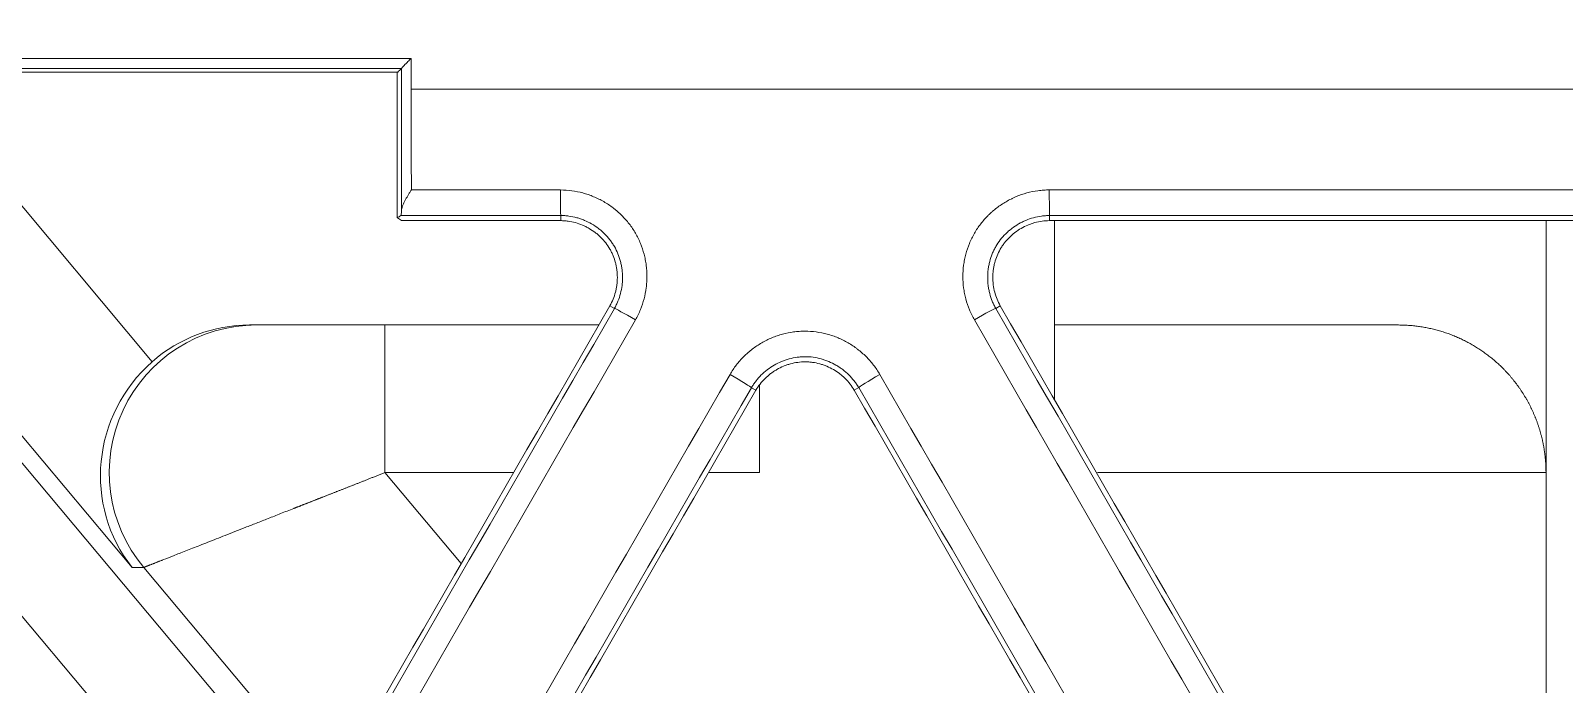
# Model space of a CAD drawing. Header units: inches. Extents: x 405346 to 489838, y -25612 to 14934.
# Drawn here: x 462604.82 to 462634.38, y 4553.33 to 4565.92 of the extents above; entities that cross this region are included whole.
import ezdxf

# ---------------------------------------------------------------- set-up
doc = ezdxf.new("R2010")
doc.units = ezdxf.units.IN
doc.header["$LTSCALE"] = 200
doc.header["$MEASUREMENT"] = 0
doc.layers.add('SS-EQ', color=2, linetype='Continuous', lineweight=20)

# ---------------------------------------------------------------- blocks, each defined once
blk = doc.blocks.new('4way무풍')
at = {"layer": 'SS-EQ'}
for p, q in [((-185.413, 227.653), (-198.874, 243.696)), ((-184.404, 229.399), (-196.401, 243.696)), ((-195.959, 243.696), (-187.956, 234.158)), ((-187.571, 238.122), (-192.249, 243.697)), ((-182.845, 240.893), (-182.845, 243.697)), ((-179.695, 240.839), (-179.695, 240.938)), ((-170.273, 240.938), (-170.273, 240.839)), ((-170.177, 237.39), (-170.177, 240.839)), ((-160.701, 240.839), (-160.701, 235.986)), ((-178.66, 239.147), (-178.747, 239.197)), ((-171.221, 239.197), (-171.307, 239.147)), ((-185.694, 238.829), (-185.556, 238.829)), ((-185.556, 238.829), (-183.083, 238.829)), ((-183.083, 238.829), (-178.96, 238.829)), ((-183.083, 238.829), (-183.083, 235.986)), ((-170.177, 238.829), (-163.545, 238.829)), ((-175.932, 237.572), (-176.018, 237.621)), ((-175.863, 237.664), (-175.863, 235.986)), ((-173.95, 237.622), (-174.036, 237.572)), ((-180.601, 235.986), (-183.083, 235.986)), ((-183.083, 235.986), (-181.613, 234.234)), ((-175.863, 235.986), (-176.848, 235.986)), ((-160.701, 235.986), (-169.35, 235.986)), ((-160.701, 235.986), (-160.701, 229.896)), ((-187.956, 234.158), (-187.734, 234.158)), ((-187.734, 234.158), (-184.134, 229.868))]:
    blk.add_line(p, q, dxfattribs=at)
for centre, major_axis, ratio, start_param, end_param in [((-179.695, 241.412), (0, 0.474), 0.006993, 1.531479, 3.106616), ((-170.273, 241.412), (0, -0.474), 0.006387, 4.672226, 6.248132), ((-178.25, 238.91), (-0.41, 0.237), 0.029822, 4.737834, 6.248263), ((-171.717, 238.91), (-0.41, -0.237), 0.037248, 3.176523, 4.698615), ((-185.556, 235.986), (0, 2.843), 0.999558, 0, 2.26871), ((-185.694, 235.986), (2.844, 0), 0.999558, 1.570796, 2.291492), ((-185.778, 235.986), (1.208, 2.59), 0.970697, 1.145746, 2.69376), ((-176.428, 237.858), (0.41, -0.237), 0.029661, 0.034922, 1.596121), ((-173.539, 237.858), (-0.41, -0.237), 0.036895, 4.699068, 6.248255)]:
    blk.add_ellipse(centre, major_axis=major_axis, ratio=ratio, start_param=start_param, end_param=end_param, dxfattribs=at)
for points, knots in [([(-346.359, 0), (-346.359, 27.812), (-346.359, 55.623), (-346.359, 97.341), (-346.359, 111.247), (-346.359, 139.059), (-346.359, 152.964), (-346.359, 180.776), (-346.359, 194.682), (-346.359, 222.494), (-346.359, 236.4), (-346.358, 257.259), (-346.358, 264.212), (-346.359, 272.903), (-346.359, 274.641), (-346.359, 277.248), (-346.359, 278.117), (-346.358, 279.856), (-346.358, 280.725), (-346.358, 282.028), (-346.358, 282.463), (-346.358, 283.332), (-346.359, 283.767), (-346.359, 284.419), (-346.359, 284.636), (-346.359, 285.07), (-346.358, 285.288), (-346.355, 285.722), (-346.353, 285.939), (-346.345, 286.374), (-346.34, 286.591), (-346.322, 287.243), (-346.305, 287.677), (-346.262, 288.546), (-346.235, 288.98), (-346.174, 289.848), (-346.138, 290.283), (-346.078, 290.934), (-346.057, 291.151), (-346.012, 291.584), (-345.894, 292.666), (-345.748, 293.74), (-345.479, 295.449), (-345.327, 296.299), (-344.817, 298.834), (-344.407, 300.504), (-343.687, 302.982), (-343.172, 304.624), (-342.294, 307.059), (-341.638, 308.662), (-341.119, 309.858), (-340.941, 310.255), (-340.713, 310.75), (-340.668, 310.849), (-340.576, 311.047), (-340.437, 311.342), (-339.919, 312.422), (-339.029, 314.158), (-338.177, 315.659), (-336.854, 317.88), (-335.912, 319.32), (-334.41, 321.417), (-333.378, 322.795), (-331.741, 324.8), (-330.589, 326.095), (-329.702, 327.05), (-329.403, 327.366), (-329.023, 327.757), (-328.947, 327.835), (-328.795, 327.991), (-328.566, 328.224), (-327.719, 329.07), (-326.303, 330.411), (-324.35, 332.11), (-322.332, 333.721), (-320.944, 334.737), (-319.535, 335.723), (-318.819, 336.202), (-317.367, 337.129), (-315.893, 338.027), (-314.376, 338.866), (-313.222, 339.472), (-312.835, 339.671), (-312.249, 339.962), (-312.054, 340.059), (-311.662, 340.249), (-309.896, 341.094), (-308.103, 341.848), (-305.68, 342.749), (-304.055, 343.315), (-302.408, 343.812), (-299.923, 344.505), (-298.245, 344.898), (-295.697, 345.381), (-294.842, 345.525), (-293.766, 345.682), (-293.551, 345.712), (-293.119, 345.77), (-292.903, 345.798), (-292.254, 345.879), (-291.821, 345.928), (-290.523, 346.062), (-289.657, 346.132), (-288.357, 346.21), (-287.924, 346.231), (-287.057, 346.265), (-286.624, 346.277), (-285.974, 346.288), (-285.757, 346.29), (-285.323, 346.293), (-285.107, 346.293), (-284.673, 346.294), (-284.456, 346.293), (-284.023, 346.293), (-283.806, 346.293), (-283.155, 346.292), (-282.722, 346.292), (-281.855, 346.292), (-281.421, 346.292), (-280.12, 346.293), (-279.253, 346.293), (-277.519, 346.294), (-276.652, 346.294), (-274.05, 346.294), (-272.316, 346.294), (-267.113, 346.293), (-263.645, 346.293), (-256.707, 346.293), (-253.239, 346.293), (-242.833, 346.293), (-235.896, 346.294), (-222.022, 346.294), (-215.084, 346.294), (-194.273, 346.294), (-180.398, 346.294), (-152.65, 346.294), (-138.775, 346.294), (-111.027, 346.294), (-97.152, 346.294), (-69.403, 346.294), (-55.529, 346.294), (-34.718, 346.294), (-27.78, 346.294), (-13.906, 346.294), (-6.969, 346.294), (-0.032, 346.294)], [0, 0, 0, 0, 0.125, 0.125, 0.1875, 0.1875, 0.25, 0.25, 0.3125, 0.3125, 0.375, 0.375, 0.40625, 0.40625, 0.414063, 0.414063, 0.417969, 0.417969, 0.421875, 0.421875, 0.423828, 0.423828, 0.425781, 0.425781, 0.426758, 0.426758, 0.427734, 0.427734, 0.428711, 0.428711, 0.429688, 0.429688, 0.431641, 0.431641, 0.433594, 0.433594, 0.435547, 0.435547, 0.436523, 0.436523, 0.4375, 0.441406, 0.441406, 0.445313, 0.445313, 0.453125, 0.453125, 0.457031, 0.460938, 0.464844, 0.464844, 0.466797, 0.466797, 0.467285, 0.467285, 0.467773, 0.46875, 0.472656, 0.476563, 0.476563, 0.484375, 0.484375, 0.488281, 0.492188, 0.496094, 0.496094, 0.498047, 0.498047, 0.498535, 0.498535, 0.499023, 0.5, 0.503906, 0.507813, 0.511719, 0.515625, 0.515625, 0.519531, 0.519531, 0.523438, 0.527344, 0.527344, 0.529297, 0.529297, 0.530273, 0.530273, 0.53125, 0.539063, 0.539063, 0.542969, 0.546875, 0.546875, 0.554688, 0.554688, 0.558594, 0.558594, 0.55957, 0.55957, 0.560547, 0.560547, 0.5625, 0.5625, 0.566406, 0.566406, 0.568359, 0.568359, 0.570313, 0.570313, 0.571289, 0.571289, 0.572266, 0.572266, 0.573242, 0.573242, 0.574219, 0.574219, 0.576172, 0.576172, 0.578125, 0.578125, 0.582031, 0.582031, 0.585938, 0.585938, 0.59375, 0.59375, 0.609375, 0.609375, 0.625, 0.625, 0.65625, 0.65625, 0.6875, 0.6875, 0.75, 0.75, 0.8125, 0.8125, 0.875, 0.875, 0.9375, 0.9375, 0.96875, 0.96875, 1, 1, 1, 1]), ([(-0.032, 345.099), (-6.961, 345.099), (-13.891, 345.099), (-27.749, 345.099), (-34.679, 345.098), (-55.467, 345.098), (-69.326, 345.098), (-97.044, 345.097), (-110.903, 345.097), (-138.621, 345.096), (-152.479, 345.095), (-180.197, 345.093), (-194.056, 345.092), (-214.845, 345.089), (-221.774, 345.088), (-235.633, 345.086), (-242.562, 345.085), (-256.421, 345.082), (-263.351, 345.08), (-272.012, 345.079), (-273.745, 345.079), (-276.343, 345.078), (-277.21, 345.078), (-278.942, 345.077), (-279.808, 345.077), (-281.107, 345.076), (-281.54, 345.076), (-282.407, 345.076), (-282.84, 345.076), (-283.706, 345.075), (-284.139, 345.075), (-284.789, 345.074), (-285.005, 345.073), (-285.438, 345.071), (-285.655, 345.069), (-286.304, 345.059), (-286.737, 345.048), (-287.602, 345.017), (-288.034, 344.996), (-289.33, 344.921), (-290.194, 344.852), (-291.488, 344.721), (-291.92, 344.673), (-292.566, 344.593), (-292.782, 344.565), (-293.212, 344.507), (-294.286, 344.357), (-295.351, 344.179), (-297.891, 343.698), (-299.563, 343.307), (-302.038, 342.614), (-303.678, 342.117), (-305.297, 341.55), (-307.709, 340.648), (-309.296, 339.975), (-311.056, 339.137), (-311.349, 338.996), (-311.641, 338.852), (-311.836, 338.756), (-311.933, 338.707), (-312.418, 338.463), (-312.803, 338.264), (-313.95, 337.656), (-314.704, 337.235), (-316.19, 336.364), (-316.921, 335.913), (-318.363, 334.982), (-319.073, 334.501), (-320.472, 333.511), (-321.848, 332.49), (-323.849, 330.871), (-325.784, 329.163), (-327.03, 327.964), (-327.795, 327.195), (-327.947, 327.04), (-328.25, 326.729), (-328.401, 326.572), (-328.849, 326.101), (-329.144, 325.784), (-330.019, 324.826), (-331.153, 323.527), (-332.763, 321.515), (-333.776, 320.132), (-334.759, 318.728), (-335.235, 318.015), (-336.157, 316.57), (-336.603, 315.837), (-337.465, 314.349), (-338.296, 312.841), (-339.065, 311.29), (-339.481, 310.406), (-339.527, 310.307), (-339.618, 310.11), (-339.754, 309.814), (-340.065, 309.122), (-340.322, 308.526), (-340.821, 307.33), (-341.451, 305.726), (-342.288, 303.29), (-342.776, 301.647), (-343.454, 299.168), (-343.836, 297.496), (-344.302, 294.959), (-344.439, 294.108), (-344.619, 292.825), (-344.701, 292.181), (-344.786, 291.427), (-344.82, 291.103), (-344.842, 290.887), (-344.852, 290.779), (-344.946, 289.806), (-345.01, 288.941), (-345.078, 287.644), (-345.096, 287.211), (-345.116, 286.563), (-345.122, 286.346), (-345.13, 285.914), (-345.133, 285.698), (-345.138, 285.265), (-345.139, 285.049), (-345.14, 284.616), (-345.14, 284.4), (-345.141, 283.751), (-345.141, 283.319), (-345.141, 282.67), (-345.141, 282.453), (-345.141, 282.021), (-345.141, 281.805), (-345.142, 281.156), (-345.142, 280.723), (-345.142, 279.426), (-345.143, 278.561), (-345.144, 276.83), (-345.144, 275.965), (-345.145, 273.37), (-345.145, 271.64), (-345.146, 262.989), (-345.147, 256.068), (-345.152, 235.306), (-345.154, 221.464), (-345.157, 193.781), (-345.158, 179.94), (-345.16, 152.257), (-345.161, 138.415), (-345.162, 110.732), (-345.163, 69.207), (-345.164, 27.683), (-345.164, 0)], [0, 0, 0, 0, 0.03125, 0.03125, 0.0625, 0.0625, 0.125, 0.125, 0.1875, 0.1875, 0.25, 0.25, 0.3125, 0.3125, 0.34375, 0.34375, 0.375, 0.375, 0.40625, 0.40625, 0.414063, 0.414063, 0.417969, 0.417969, 0.421875, 0.421875, 0.423828, 0.423828, 0.425781, 0.425781, 0.427734, 0.427734, 0.428711, 0.428711, 0.429688, 0.429688, 0.431641, 0.431641, 0.433594, 0.433594, 0.4375, 0.4375, 0.439453, 0.439453, 0.44043, 0.44043, 0.441406, 0.445313, 0.445313, 0.453125, 0.453125, 0.457031, 0.460938, 0.460938, 0.46875, 0.46875, 0.469727, 0.470215, 0.470215, 0.470703, 0.470703, 0.472656, 0.472656, 0.476563, 0.476563, 0.480469, 0.480469, 0.484375, 0.484375, 0.488281, 0.492188, 0.496094, 0.5, 0.5, 0.500977, 0.500977, 0.501953, 0.501953, 0.503906, 0.503906, 0.507813, 0.511719, 0.515625, 0.515625, 0.519531, 0.519531, 0.523438, 0.523438, 0.527344, 0.53125, 0.53125, 0.531738, 0.531738, 0.532227, 0.533203, 0.535156, 0.535156, 0.539063, 0.542969, 0.546875, 0.546875, 0.554688, 0.554688, 0.558594, 0.558594, 0.560547, 0.561523, 0.562012, 0.562012, 0.5625, 0.5625, 0.566406, 0.566406, 0.568359, 0.568359, 0.569336, 0.569336, 0.570313, 0.570313, 0.571289, 0.571289, 0.572266, 0.572266, 0.574219, 0.574219, 0.575195, 0.575195, 0.576172, 0.576172, 0.578125, 0.578125, 0.582031, 0.582031, 0.585938, 0.585938, 0.59375, 0.59375, 0.625, 0.625, 0.6875, 0.6875, 0.75, 0.75, 0.8125, 0.8125, 0.875, 1, 1, 1, 1]), ([(-198.925, 243.964), (-196.201, 243.965), (-193.476, 243.965), (-188.028, 243.965), (-185.303, 243.965), (-182.579, 243.965)], [0, 0, 0, 0, 0.5, 0.5, 1, 1, 1, 1]), ([(-182.579, 243.965), (-182.584, 243.96), (-182.589, 243.955), (-182.6, 243.944), (-182.605, 243.939), (-182.62, 243.924), (-182.63, 243.913), (-182.65, 243.893), (-182.66, 243.883), (-182.674, 243.868), (-182.679, 243.863), (-182.688, 243.854), (-182.693, 243.849), (-182.706, 243.835), (-182.715, 243.826), (-182.727, 243.814), (-182.73, 243.81), (-182.738, 243.802), (-182.741, 243.799), (-182.747, 243.792), (-182.75, 243.789), (-182.755, 243.783), (-182.758, 243.78), (-182.763, 243.773), (-182.766, 243.77), (-182.767, 243.769)], [0, 0, 0, 0, 0.0625, 0.0625, 0.125, 0.125, 0.25, 0.25, 0.375, 0.375, 0.4375, 0.4375, 0.5, 0.5, 0.625, 0.625, 0.6875, 0.6875, 0.75, 0.75, 0.8125, 0.8125, 0.875, 0.875, 1, 1, 1, 1]), ([(-182.579, 243.965), (-182.579, 243.839), (-182.579, 243.713), (-182.578, 243.583), (-182.578, 243.579), (-182.578, 243.508), (-182.578, 243.44), (-182.578, 243.372)], [0, 0, 0, 0, 0.638877, 0.638877, 0.657039, 0.657039, 1, 1, 1, 1]), ([(-182.767, 243.768), (-185.46, 243.768), (-188.153, 243.768), (-193.538, 243.768), (-196.231, 243.768), (-198.923, 243.768)], [0, 0, 0, 0, 0.5, 0.5, 1, 1, 1, 1]), ([(-182.839, 243.697), (-182.838, 243.697), (-182.838, 243.698), (-182.814, 243.721), (-182.79, 243.745), (-182.767, 243.768)], [0, 0, 0, 0, 0.019371, 0.019371, 1, 1, 1, 1]), ([(0, 243.372), (-3.804, 243.372), (-7.608, 243.372), (-15.215, 243.372), (-19.019, 243.372), (-26.626, 243.372), (-30.43, 243.372), (-38.038, 243.372), (-41.841, 243.372), (-53.252, 243.372), (-60.86, 243.372), (-76.075, 243.372), (-83.682, 243.372), (-95.093, 243.372), (-98.897, 243.372), (-106.505, 243.372), (-110.308, 243.372), (-121.719, 243.372), (-129.327, 243.372), (-144.542, 243.372), (-152.149, 243.372), (-167.363, 243.372), (-174.971, 243.372), (-182.578, 243.372)], [0, 0, 0, 0, 0.0625, 0.0625, 0.125, 0.125, 0.1875, 0.1875, 0.25, 0.25, 0.375, 0.375, 0.5, 0.5, 0.5625, 0.5625, 0.625, 0.625, 0.75, 0.75, 0.875, 0.875, 1, 1, 1, 1]), ([(-182.574, 241.43), (-182.579, 241.422), (-182.584, 241.413), (-182.595, 241.397), (-182.6, 241.388), (-182.616, 241.364), (-182.626, 241.347), (-182.646, 241.314), (-182.655, 241.298), (-182.675, 241.265), (-182.684, 241.249), (-182.702, 241.216), (-182.71, 241.2), (-182.725, 241.169), (-182.732, 241.153), (-182.741, 241.131), (-182.744, 241.123), (-182.75, 241.108), (-182.752, 241.101), (-182.758, 241.08), (-182.76, 241.066), (-182.761, 241.053)], [0, 0, 0, 0, 0.0625, 0.0625, 0.125, 0.125, 0.25, 0.25, 0.375, 0.375, 0.5, 0.5, 0.625, 0.625, 0.75, 0.75, 0.8125, 0.8125, 0.875, 0.875, 1, 1, 1, 1]), ([(-179.698, 241.43), (-179.625, 241.43), (-179.552, 241.425), (-179.408, 241.406), (-179.337, 241.391), (-179.232, 241.363), (-179.197, 241.352), (-179.145, 241.334), (-179.128, 241.328), (-179.094, 241.315), (-179.077, 241.308), (-178.993, 241.273), (-178.863, 241.209), (-178.742, 241.128), (-178.669, 241.073), (-178.655, 241.061), (-178.627, 241.038), (-178.613, 241.026), (-178.571, 240.991), (-178.545, 240.966), (-178.468, 240.889), (-178.42, 240.835), (-178.353, 240.749), (-178.332, 240.72), (-178.291, 240.659), (-178.272, 240.628), (-178.217, 240.533), (-178.153, 240.403), (-178.107, 240.265), (-178.084, 240.177), (-178.08, 240.159), (-178.072, 240.124), (-178.068, 240.106), (-178.057, 240.052), (-178.051, 240.016), (-178.038, 239.908), (-178.033, 239.836), (-178.033, 239.727), (-178.035, 239.672), (-178.039, 239.618), (-178.042, 239.581), (-178.044, 239.563), (-178.056, 239.472), (-178.084, 239.33), (-178.13, 239.193), (-178.171, 239.092), (-178.186, 239.058), (-178.218, 238.992), (-178.235, 238.96), (-178.254, 238.928)], [0, 0, 0, 0, 0.0625, 0.0625, 0.125, 0.125, 0.15625, 0.15625, 0.171875, 0.171875, 0.1875, 0.1875, 0.25, 0.3125, 0.3125, 0.328125, 0.328125, 0.34375, 0.34375, 0.375, 0.375, 0.4375, 0.4375, 0.46875, 0.46875, 0.5, 0.5, 0.5625, 0.625, 0.625, 0.640625, 0.640625, 0.65625, 0.65625, 0.6875, 0.6875, 0.75, 0.75, 0.78125, 0.796875, 0.796875, 0.8125, 0.8125, 0.875, 0.9375, 0.9375, 0.96875, 0.96875, 1, 1, 1, 1]), ([(-171.72, 238.928), (-171.757, 238.992), (-171.789, 239.057), (-171.844, 239.191), (-171.867, 239.26), (-171.895, 239.365), (-171.903, 239.401), (-171.913, 239.455), (-171.917, 239.473), (-171.922, 239.509), (-171.925, 239.527), (-171.937, 239.617), (-171.946, 239.762), (-171.937, 239.907), (-171.925, 239.997), (-171.923, 240.016), (-171.917, 240.052), (-171.913, 240.07), (-171.903, 240.123), (-171.895, 240.159), (-171.867, 240.264), (-171.844, 240.332), (-171.803, 240.433), (-171.788, 240.466), (-171.756, 240.532), (-171.739, 240.564), (-171.684, 240.659), (-171.603, 240.78), (-171.507, 240.888), (-171.443, 240.952), (-171.429, 240.965), (-171.403, 240.99), (-171.389, 241.002), (-171.348, 241.038), (-171.319, 241.061), (-171.233, 241.128), (-171.172, 241.168), (-171.078, 241.222), (-171.03, 241.248), (-170.981, 241.272), (-170.947, 241.287), (-170.931, 241.294), (-170.846, 241.33), (-170.709, 241.377), (-170.567, 241.406), (-170.459, 241.421), (-170.422, 241.424), (-170.349, 241.429), (-170.313, 241.431), (-170.276, 241.431)], [0, 0, 0, 0, 0.0625, 0.0625, 0.125, 0.125, 0.15625, 0.15625, 0.171875, 0.171875, 0.1875, 0.1875, 0.25, 0.3125, 0.3125, 0.328125, 0.328125, 0.34375, 0.34375, 0.375, 0.375, 0.4375, 0.4375, 0.46875, 0.46875, 0.5, 0.5, 0.5625, 0.625, 0.625, 0.640625, 0.640625, 0.65625, 0.65625, 0.6875, 0.6875, 0.75, 0.75, 0.78125, 0.796875, 0.796875, 0.8125, 0.8125, 0.875, 0.9375, 0.9375, 0.96875, 0.96875, 1, 1, 1, 1]), ([(-182.776, 240.938), (-182.775, 240.939), (-182.774, 240.942), (-182.771, 240.953), (-182.77, 240.961), (-182.767, 240.98), (-182.766, 240.992), (-182.763, 241.02), (-182.762, 241.035), (-182.761, 241.053)], [0, 0, 0, 0, 0.25, 0.25, 0.5, 0.5, 0.75, 0.75, 1, 1, 1, 1]), ([(-178.66, 239.147), (-178.659, 239.15), (-178.657, 239.153), (-178.654, 239.159), (-178.649, 239.167), (-178.644, 239.176), (-178.635, 239.193), (-178.629, 239.205), (-178.612, 239.24), (-178.601, 239.264), (-178.572, 239.336), (-178.539, 239.435), (-178.519, 239.537), (-178.511, 239.602), (-178.51, 239.615), (-178.507, 239.641), (-178.506, 239.654), (-178.504, 239.693), (-178.503, 239.719), (-178.503, 239.797), (-178.506, 239.848), (-178.516, 239.926), (-178.52, 239.951), (-178.53, 240.003), (-178.536, 240.028), (-178.556, 240.104), (-178.589, 240.202), (-178.634, 240.296), (-178.674, 240.364), (-178.688, 240.386), (-178.717, 240.429), (-178.732, 240.45), (-178.78, 240.512), (-178.814, 240.551), (-178.869, 240.605), (-178.898, 240.632), (-178.928, 240.657), (-178.948, 240.674), (-178.959, 240.682), (-179.011, 240.721), (-179.097, 240.779), (-179.19, 240.825), (-179.262, 240.855), (-179.287, 240.865), (-179.336, 240.882), (-179.361, 240.889), (-179.437, 240.91), (-179.487, 240.92), (-179.565, 240.931), (-179.603, 240.935), (-179.649, 240.937), (-179.672, 240.938), (-179.682, 240.938), (-179.688, 240.938), (-179.692, 240.938), (-179.695, 240.938)], [0, 0, 0, 0, 0.003906, 0.003906, 0.007813, 0.015625, 0.015625, 0.03125, 0.03125, 0.0625, 0.0625, 0.125, 0.1875, 0.1875, 0.203125, 0.203125, 0.21875, 0.21875, 0.25, 0.25, 0.3125, 0.3125, 0.34375, 0.34375, 0.375, 0.375, 0.4375, 0.5, 0.5, 0.53125, 0.53125, 0.5625, 0.5625, 0.625, 0.625, 0.65625, 0.671875, 0.671875, 0.6875, 0.6875, 0.75, 0.8125, 0.8125, 0.84375, 0.84375, 0.875, 0.875, 0.9375, 0.9375, 0.96875, 0.984375, 0.992188, 0.996094, 0.996094, 1, 1, 1, 1]), ([(-179.695, 240.839), (-179.671, 240.839), (-179.647, 240.838), (-179.599, 240.835), (-179.575, 240.832), (-179.504, 240.823), (-179.411, 240.803), (-179.321, 240.772), (-179.265, 240.749), (-179.254, 240.744), (-179.233, 240.734), (-179.2, 240.719), (-179.169, 240.702), (-179.107, 240.666), (-179.067, 240.64), (-179.01, 240.597), (-178.992, 240.582), (-178.956, 240.55), (-178.938, 240.534), (-178.887, 240.483), (-178.824, 240.412), (-178.771, 240.333), (-178.735, 240.271), (-178.724, 240.249), (-178.703, 240.206), (-178.693, 240.185), (-178.666, 240.119), (-178.651, 240.074), (-178.633, 240.005), (-178.625, 239.97), (-178.619, 239.935), (-178.615, 239.911), (-178.613, 239.899), (-178.606, 239.839), (-178.6, 239.744), (-178.606, 239.649), (-178.615, 239.578), (-178.619, 239.555), (-178.628, 239.507), (-178.633, 239.484), (-178.651, 239.415), (-178.666, 239.37), (-178.702, 239.282), (-178.723, 239.239), (-178.747, 239.197)], [0, 0, 0, 0, 0.03125, 0.03125, 0.0625, 0.0625, 0.125, 0.1875, 0.1875, 0.203125, 0.203125, 0.21875, 0.25, 0.25, 0.3125, 0.3125, 0.34375, 0.34375, 0.375, 0.375, 0.4375, 0.5, 0.5, 0.53125, 0.53125, 0.5625, 0.5625, 0.625, 0.625, 0.65625, 0.671875, 0.671875, 0.6875, 0.6875, 0.75, 0.8125, 0.8125, 0.84375, 0.84375, 0.875, 0.875, 0.9375, 0.9375, 1, 1, 1, 1]), ([(-170.273, 240.938), (-170.276, 240.938), (-170.279, 240.938), (-170.286, 240.938), (-170.296, 240.938), (-170.306, 240.938), (-170.325, 240.937), (-170.339, 240.936), (-170.378, 240.933), (-170.404, 240.931), (-170.481, 240.92), (-170.583, 240.899), (-170.681, 240.865), (-170.741, 240.84), (-170.753, 240.834), (-170.777, 240.824), (-170.813, 240.807), (-170.847, 240.788), (-170.914, 240.749), (-170.958, 240.72), (-171.02, 240.673), (-171.04, 240.657), (-171.07, 240.631), (-171.079, 240.622), (-171.099, 240.604), (-171.108, 240.595), (-171.154, 240.549), (-171.189, 240.511), (-171.252, 240.429), (-171.281, 240.386), (-171.32, 240.318), (-171.333, 240.294), (-171.356, 240.248), (-171.366, 240.224), (-171.396, 240.152), (-171.412, 240.103), (-171.432, 240.028), (-171.44, 239.99), (-171.447, 239.951), (-171.451, 239.925), (-171.453, 239.912), (-171.461, 239.847), (-171.468, 239.744), (-171.461, 239.64), (-171.452, 239.563), (-171.447, 239.537), (-171.437, 239.485), (-171.432, 239.46), (-171.412, 239.384), (-171.395, 239.335), (-171.366, 239.263), (-171.35, 239.228), (-171.329, 239.187), (-171.319, 239.167), (-171.314, 239.159), (-171.311, 239.153), (-171.309, 239.15), (-171.307, 239.147)], [0, 0, 0, 0, 0.003906, 0.003906, 0.007813, 0.015625, 0.015625, 0.03125, 0.03125, 0.0625, 0.0625, 0.125, 0.1875, 0.1875, 0.203125, 0.203125, 0.21875, 0.25, 0.25, 0.3125, 0.3125, 0.34375, 0.34375, 0.359375, 0.359375, 0.375, 0.375, 0.4375, 0.4375, 0.5, 0.5, 0.53125, 0.53125, 0.5625, 0.5625, 0.625, 0.625, 0.65625, 0.671875, 0.671875, 0.6875, 0.6875, 0.75, 0.8125, 0.8125, 0.84375, 0.84375, 0.875, 0.875, 0.9375, 0.9375, 0.96875, 0.984375, 0.992187, 0.996094, 0.996094, 1, 1, 1, 1]), ([(-171.221, 239.197), (-171.245, 239.239), (-171.266, 239.283), (-171.302, 239.371), (-171.332, 239.461), (-171.35, 239.554), (-171.359, 239.626), (-171.361, 239.65), (-171.364, 239.697), (-171.365, 239.721), (-171.365, 239.793), (-171.362, 239.84), (-171.353, 239.911), (-171.349, 239.934), (-171.34, 239.981), (-171.335, 240.005), (-171.317, 240.074), (-171.286, 240.165), (-171.245, 240.25), (-171.209, 240.312), (-171.196, 240.333), (-171.169, 240.373), (-171.155, 240.392), (-171.112, 240.448), (-171.08, 240.484), (-171.029, 240.534), (-171.003, 240.558), (-170.976, 240.581), (-170.957, 240.596), (-170.948, 240.604), (-170.9, 240.64), (-170.82, 240.693), (-170.735, 240.735), (-170.669, 240.763), (-170.647, 240.771), (-170.601, 240.787), (-170.578, 240.794), (-170.509, 240.813), (-170.463, 240.823), (-170.369, 240.836), (-170.321, 240.839), (-170.273, 240.839)], [0, 0, 0, 0, 0.0625, 0.0625, 0.125, 0.1875, 0.1875, 0.21875, 0.21875, 0.25, 0.25, 0.3125, 0.3125, 0.34375, 0.34375, 0.375, 0.375, 0.4375, 0.5, 0.5, 0.53125, 0.53125, 0.5625, 0.5625, 0.625, 0.625, 0.65625, 0.671875, 0.671875, 0.6875, 0.6875, 0.75, 0.8125, 0.8125, 0.84375, 0.84375, 0.875, 0.875, 0.9375, 0.9375, 1, 1, 1, 1]), ([(-191.535, 217.049), (-190.469, 218.895), (-189.403, 220.741), (-187.804, 223.51), (-187.271, 224.433), (-186.472, 225.817), (-186.206, 226.278), (-185.673, 227.201), (-185.407, 227.663), (-183.009, 231.815), (-180.878, 235.507), (-178.747, 239.197)], [0, 0, 0, 0, 0.25, 0.25, 0.375, 0.375, 0.4375, 0.4375, 0.5, 0.5, 1, 1, 1, 1]), ([(-191.448, 216.999), (-190.382, 218.845), (-189.316, 220.691), (-187.717, 223.459), (-187.185, 224.382), (-186.385, 225.767), (-186.119, 226.228), (-185.586, 227.151), (-185.32, 227.612), (-182.922, 231.765), (-180.791, 235.456), (-178.66, 239.147)], [0, 0, 0, 0, 0.25, 0.25, 0.375, 0.375, 0.4375, 0.4375, 0.5, 0.5, 1, 1, 1, 1]), ([(-178.254, 238.928), (-180.385, 235.236), (-182.517, 231.544), (-184.915, 227.391), (-185.181, 226.929), (-185.714, 226.006), (-185.98, 225.544), (-186.78, 224.16), (-187.313, 223.237), (-188.912, 220.467), (-189.978, 218.621), (-191.044, 216.775)], [0, 0, 0, 0, 0.5, 0.5, 0.5625, 0.5625, 0.625, 0.625, 0.75, 0.75, 1, 1, 1, 1]), ([(-176.431, 237.876), (-176.395, 237.94), (-176.354, 238), (-176.266, 238.114), (-176.218, 238.169), (-176.14, 238.246), (-176.114, 238.27), (-176.072, 238.306), (-176.058, 238.318), (-176.03, 238.341), (-176.016, 238.353), (-175.943, 238.408), (-175.823, 238.488), (-175.692, 238.553), (-175.608, 238.588), (-175.591, 238.595), (-175.557, 238.608), (-175.539, 238.614), (-175.488, 238.632), (-175.453, 238.643), (-175.348, 238.671), (-175.277, 238.686), (-175.17, 238.7), (-175.133, 238.704), (-175.06, 238.709), (-175.024, 238.71), (-174.914, 238.71), (-174.769, 238.7), (-174.627, 238.671), (-174.539, 238.647), (-174.522, 238.642), (-174.487, 238.632), (-174.469, 238.626), (-174.417, 238.608), (-174.383, 238.595), (-174.283, 238.553), (-174.218, 238.521), (-174.124, 238.467), (-174.077, 238.438), (-174.032, 238.407), (-174.002, 238.386), (-173.988, 238.375), (-173.915, 238.319), (-173.806, 238.224), (-173.71, 238.116), (-173.643, 238.029), (-173.621, 238), (-173.58, 237.939), (-173.561, 237.908), (-173.543, 237.876)], [0, 0, 0, 0, 0.0625, 0.0625, 0.125, 0.125, 0.15625, 0.15625, 0.171875, 0.171875, 0.1875, 0.1875, 0.25, 0.3125, 0.3125, 0.328125, 0.328125, 0.34375, 0.34375, 0.375, 0.375, 0.4375, 0.4375, 0.46875, 0.46875, 0.5, 0.5, 0.5625, 0.625, 0.625, 0.640625, 0.640625, 0.65625, 0.65625, 0.6875, 0.6875, 0.75, 0.75, 0.78125, 0.796875, 0.796875, 0.8125, 0.8125, 0.875, 0.9375, 0.9375, 0.96875, 0.96875, 1, 1, 1, 1]), ([(-160.701, 235.986), (-160.701, 235.994), (-160.702, 236.01), (-160.702, 236.035), (-160.702, 236.059), (-160.703, 236.084), (-160.704, 236.109), (-160.705, 236.134), (-160.707, 236.158), (-160.708, 236.184), (-160.71, 236.209), (-160.712, 236.234), (-160.715, 236.259), (-160.717, 236.284), (-160.72, 236.31), (-160.723, 236.335), (-160.726, 236.36), (-160.73, 236.386), (-160.734, 236.411), (-160.737, 236.437), (-160.742, 236.463), (-160.746, 236.488), (-160.751, 236.514), (-160.756, 236.54), (-160.761, 236.565), (-160.767, 236.591), (-160.772, 236.617), (-160.778, 236.642), (-160.785, 236.668), (-160.791, 236.694), (-160.798, 236.719), (-160.805, 236.745), (-160.812, 236.771), (-160.82, 236.796), (-160.827, 236.822), (-160.835, 236.848), (-160.843, 236.873), (-160.852, 236.898), (-160.861, 236.924), (-160.87, 236.949), (-160.879, 236.975), (-160.889, 237), (-160.898, 237.025), (-160.908, 237.05), (-160.918, 237.075), (-160.929, 237.1), (-160.94, 237.125), (-160.951, 237.15), (-160.962, 237.174), (-160.973, 237.199), (-160.985, 237.223), (-160.997, 237.248), (-161.009, 237.272), (-161.021, 237.296), (-161.034, 237.32), (-161.047, 237.344), (-161.06, 237.367), (-161.073, 237.391), (-161.087, 237.414), (-161.1, 237.438), (-161.114, 237.461), (-161.128, 237.484), (-161.142, 237.506), (-161.157, 237.529), (-161.172, 237.552), (-161.187, 237.574), (-161.202, 237.596), (-161.217, 237.618), (-161.232, 237.64), (-161.248, 237.661), (-161.264, 237.683), (-161.279, 237.704), (-161.296, 237.725), (-161.312, 237.746), (-161.328, 237.766), (-161.345, 237.787), (-161.361, 237.807), (-161.378, 237.827), (-161.395, 237.847), (-161.412, 237.866), (-161.43, 237.885), (-161.447, 237.905), (-161.464, 237.923), (-161.482, 237.942), (-161.5, 237.961), (-161.517, 237.979), (-161.54, 238.002), (-161.569, 238.03), (-161.603, 238.062), (-161.637, 238.094), (-161.673, 238.125), (-161.709, 238.156), (-161.745, 238.187), (-161.783, 238.217), (-161.82, 238.246), (-161.859, 238.275), (-161.898, 238.303), (-161.938, 238.331), (-161.978, 238.358), (-162.019, 238.384), (-162.06, 238.41), (-162.102, 238.435), (-162.144, 238.46), (-162.187, 238.483), (-162.23, 238.506), (-162.274, 238.529), (-162.318, 238.55), (-162.362, 238.571), (-162.407, 238.591), (-162.452, 238.61), (-162.498, 238.629), (-162.544, 238.647), (-162.59, 238.664), (-162.637, 238.68), (-162.683, 238.695), (-162.73, 238.71), (-162.778, 238.723), (-162.825, 238.736), (-162.873, 238.748), (-162.921, 238.759), (-162.968, 238.77), (-163.016, 238.779), (-163.064, 238.788), (-163.113, 238.796), (-163.161, 238.803), (-163.209, 238.809), (-163.257, 238.814), (-163.305, 238.819), (-163.354, 238.822), (-163.402, 238.825), (-163.45, 238.827), (-163.497, 238.828), (-163.529, 238.829), (-163.545, 238.829)], [0, 0, 0, 0, 0.005471, 0.010964, 0.016477, 0.022012, 0.027567, 0.033142, 0.038738, 0.044353, 0.049987, 0.055641, 0.061313, 0.067004, 0.072713, 0.078439, 0.084183, 0.089944, 0.095721, 0.101515, 0.107324, 0.113149, 0.118989, 0.124843, 0.130712, 0.136594, 0.14249, 0.148399, 0.15432, 0.160253, 0.166197, 0.172152, 0.178118, 0.184094, 0.190079, 0.196074, 0.202077, 0.208087, 0.214106, 0.220131, 0.226162, 0.232199, 0.238242, 0.244289, 0.25034, 0.256395, 0.262453, 0.268514, 0.274576, 0.280639, 0.286703, 0.292767, 0.298831, 0.304893, 0.310954, 0.317012, 0.323067, 0.329119, 0.335166, 0.341208, 0.347245, 0.353276, 0.359301, 0.365317, 0.371326, 0.377326, 0.383317, 0.389299, 0.395269, 0.401229, 0.407176, 0.413112, 0.419034, 0.424942, 0.430837, 0.436716, 0.44258, 0.448428, 0.454259, 0.460072, 0.465868, 0.471645, 0.477403, 0.483141, 0.488858, 0.494555, 0.50023, 0.51071, 0.521231, 0.531791, 0.542388, 0.553022, 0.563691, 0.574393, 0.585127, 0.595891, 0.606684, 0.617504, 0.62835, 0.63922, 0.650113, 0.661026, 0.671958, 0.682907, 0.693872, 0.704851, 0.715842, 0.726843, 0.737852, 0.748869, 0.75989, 0.770915, 0.78194, 0.792966, 0.803989, 0.815008, 0.826021, 0.837027, 0.848023, 0.859007, 0.869979, 0.880936, 0.891877, 0.902799, 0.913701, 0.924582, 0.935439, 0.946271, 0.957076, 0.967854, 0.978601, 0.989317, 1, 1, 1, 1]), ([(-173.95, 237.622), (-173.951, 237.624), (-173.953, 237.627), (-173.956, 237.633), (-173.961, 237.641), (-173.967, 237.65), (-173.977, 237.666), (-173.984, 237.677), (-174.006, 237.71), (-174.022, 237.731), (-174.069, 237.793), (-174.138, 237.87), (-174.217, 237.938), (-174.269, 237.978), (-174.279, 237.985), (-174.301, 238.001), (-174.333, 238.023), (-174.366, 238.043), (-174.434, 238.082), (-174.48, 238.105), (-174.552, 238.135), (-174.576, 238.145), (-174.626, 238.162), (-174.651, 238.169), (-174.726, 238.19), (-174.777, 238.201), (-174.88, 238.215), (-174.931, 238.218), (-175.01, 238.218), (-175.036, 238.217), (-175.088, 238.214), (-175.114, 238.211), (-175.191, 238.2), (-175.242, 238.19), (-175.317, 238.169), (-175.354, 238.158), (-175.391, 238.145), (-175.416, 238.135), (-175.428, 238.13), (-175.488, 238.105), (-175.581, 238.059), (-175.668, 238.002), (-175.73, 237.954), (-175.75, 237.938), (-175.79, 237.903), (-175.809, 237.886), (-175.865, 237.831), (-175.899, 237.792), (-175.946, 237.731), (-175.969, 237.699), (-175.994, 237.661), (-176.006, 237.641), (-176.011, 237.633), (-176.014, 237.627), (-176.016, 237.624), (-176.018, 237.621)], [0, 0, 0, 0, 0.003906, 0.003906, 0.007813, 0.015625, 0.015625, 0.03125, 0.03125, 0.0625, 0.0625, 0.125, 0.1875, 0.1875, 0.203125, 0.203125, 0.21875, 0.25, 0.25, 0.3125, 0.3125, 0.34375, 0.34375, 0.375, 0.375, 0.4375, 0.4375, 0.5, 0.5, 0.53125, 0.53125, 0.5625, 0.5625, 0.625, 0.625, 0.65625, 0.671875, 0.671875, 0.6875, 0.6875, 0.75, 0.8125, 0.8125, 0.84375, 0.84375, 0.875, 0.875, 0.9375, 0.9375, 0.96875, 0.984375, 0.992188, 0.996094, 0.996094, 1, 1, 1, 1]), ([(-175.932, 237.572), (-175.908, 237.614), (-175.881, 237.654), (-175.822, 237.729), (-175.759, 237.8), (-175.687, 237.862), (-175.63, 237.906), (-175.61, 237.92), (-175.57, 237.946), (-175.55, 237.959), (-175.488, 237.995), (-175.446, 238.016), (-175.38, 238.043), (-175.357, 238.052), (-175.312, 238.067), (-175.289, 238.075), (-175.22, 238.093), (-175.127, 238.113), (-175.032, 238.119), (-174.96, 238.119), (-174.936, 238.118), (-174.888, 238.115), (-174.864, 238.112), (-174.793, 238.103), (-174.747, 238.093), (-174.678, 238.074), (-174.644, 238.064), (-174.61, 238.051), (-174.588, 238.043), (-174.577, 238.038), (-174.521, 238.015), (-174.436, 237.973), (-174.357, 237.92), (-174.3, 237.877), (-174.281, 237.862), (-174.245, 237.83), (-174.227, 237.814), (-174.177, 237.764), (-174.145, 237.728), (-174.087, 237.653), (-174.06, 237.614), (-174.036, 237.572)], [0, 0, 0, 0, 0.0625, 0.0625, 0.125, 0.1875, 0.1875, 0.21875, 0.21875, 0.25, 0.25, 0.3125, 0.3125, 0.34375, 0.34375, 0.375, 0.375, 0.4375, 0.5, 0.5, 0.53125, 0.53125, 0.5625, 0.5625, 0.625, 0.625, 0.65625, 0.671875, 0.671875, 0.6875, 0.6875, 0.75, 0.8125, 0.8125, 0.84375, 0.84375, 0.875, 0.875, 0.9375, 0.9375, 1, 1, 1, 1]), ([(-189.222, 215.723), (-188.156, 217.569), (-187.09, 219.415), (-185.491, 222.185), (-184.958, 223.108), (-184.158, 224.492), (-183.892, 224.954), (-183.359, 225.877), (-183.092, 226.338), (-180.694, 230.492), (-178.563, 234.184), (-176.431, 237.876)], [0, 0, 0, 0, 0.25, 0.25, 0.375, 0.375, 0.4375, 0.4375, 0.5, 0.5, 1, 1, 1, 1]), ([(-176.018, 237.621), (-178.149, 233.931), (-180.28, 230.239), (-182.677, 226.087), (-182.944, 225.625), (-183.477, 224.702), (-183.743, 224.241), (-184.542, 222.857), (-185.075, 221.934), (-186.674, 219.165), (-187.739, 217.319), (-188.805, 215.473)], [0, 0, 0, 0, 0.5, 0.5, 0.5625, 0.5625, 0.625, 0.625, 0.75, 0.75, 1, 1, 1, 1]), ([(-175.932, 237.572), (-178.063, 233.881), (-180.46, 229.728), (-182.858, 225.576), (-183.39, 224.653), (-183.657, 224.191), (-184.456, 222.807), (-184.989, 221.884), (-186.588, 219.115), (-187.653, 217.269), (-188.719, 215.424)], [0, 0, 0, 0, 0.5, 0.5625, 0.5625, 0.625, 0.625, 0.75, 0.75, 1, 1, 1, 1]), ([(-183.083, 235.986), (-183.093, 235.981), (-183.114, 235.973), (-183.146, 235.961), (-183.177, 235.948), (-183.209, 235.936), (-183.24, 235.924), (-183.27, 235.912), (-183.301, 235.9), (-183.331, 235.888), (-183.361, 235.876), (-183.391, 235.864), (-183.421, 235.853), (-183.45, 235.841), (-183.479, 235.829), (-183.508, 235.818), (-183.537, 235.807), (-183.565, 235.796), (-183.594, 235.784), (-183.622, 235.773), (-183.649, 235.762), (-183.677, 235.752), (-183.704, 235.741), (-183.731, 235.73), (-183.758, 235.72), (-183.785, 235.709), (-183.811, 235.699), (-183.838, 235.688), (-183.863, 235.678), (-183.889, 235.668), (-183.915, 235.658), (-183.94, 235.648), (-183.965, 235.638), (-183.99, 235.628), (-184.014, 235.619), (-184.039, 235.609), (-184.063, 235.6), (-184.087, 235.59), (-184.11, 235.581), (-184.134, 235.572), (-184.157, 235.563), (-184.18, 235.554), (-184.202, 235.545), (-184.225, 235.536), (-184.247, 235.527), (-184.269, 235.519), (-184.291, 235.51), (-184.313, 235.502), (-184.334, 235.493), (-184.355, 235.485), (-184.376, 235.477), (-184.396, 235.469), (-184.417, 235.461), (-184.437, 235.453), (-184.457, 235.445), (-184.477, 235.437), (-184.496, 235.43), (-184.515, 235.422), (-184.534, 235.415), (-184.553, 235.408), (-184.572, 235.4), (-184.59, 235.393), (-184.608, 235.386), (-184.626, 235.379), (-184.644, 235.372), (-184.661, 235.365), (-184.678, 235.359), (-184.695, 235.352), (-184.712, 235.345), (-184.729, 235.339), (-184.745, 235.332), (-184.761, 235.326), (-184.777, 235.32), (-184.793, 235.314), (-184.808, 235.308), (-184.823, 235.302), (-184.92, 235.264), (-185.092, 235.196), (-185.334, 235.101), (-185.561, 235.012), (-185.775, 234.928), (-185.975, 234.849), (-186.161, 234.776), (-186.392, 234.686), (-186.653, 234.583), (-186.928, 234.475), (-187.162, 234.383), (-187.301, 234.328), (-187.375, 234.3), (-187.398, 234.29), (-187.421, 234.281), (-187.444, 234.272), (-187.465, 234.264), (-187.486, 234.256), (-187.506, 234.248), (-187.525, 234.241), (-187.543, 234.233), (-187.56, 234.227), (-187.577, 234.22), (-187.592, 234.214), (-187.607, 234.208), (-187.621, 234.203), (-187.634, 234.197), (-187.647, 234.193), (-187.658, 234.188), (-187.669, 234.184), (-187.679, 234.18), (-187.688, 234.176), (-187.697, 234.173), (-187.704, 234.17), (-187.711, 234.167), (-187.717, 234.165), (-187.722, 234.163), (-187.726, 234.162), (-187.729, 234.16), (-187.732, 234.159), (-187.733, 234.159), (-187.734, 234.158)], [0, 0, 0, 0, 0.004534, 0.009038, 0.013512, 0.017955, 0.022368, 0.026751, 0.031103, 0.035425, 0.039717, 0.043978, 0.048209, 0.05241, 0.05658, 0.06072, 0.06483, 0.068909, 0.072958, 0.076977, 0.080966, 0.084924, 0.088852, 0.092749, 0.096616, 0.100453, 0.104259, 0.108036, 0.111781, 0.115497, 0.119182, 0.122837, 0.126461, 0.130056, 0.13362, 0.137153, 0.140656, 0.144129, 0.147572, 0.150984, 0.154366, 0.157718, 0.161039, 0.16433, 0.167591, 0.170821, 0.174021, 0.177191, 0.18033, 0.18344, 0.186518, 0.189567, 0.192585, 0.195573, 0.19853, 0.201457, 0.204354, 0.207221, 0.210057, 0.212863, 0.215639, 0.218384, 0.221099, 0.223784, 0.226438, 0.229062, 0.231656, 0.234219, 0.236752, 0.239255, 0.241728, 0.24417, 0.246582, 0.248963, 0.251315, 0.253636, 0.255926, 0.295333, 0.333624, 0.370803, 0.406871, 0.441832, 0.475689, 0.508447, 0.572865, 0.63557, 0.696599, 0.755996, 0.764571, 0.773132, 0.781681, 0.790218, 0.798742, 0.807254, 0.815754, 0.824241, 0.832717, 0.841182, 0.849634, 0.858076, 0.866506, 0.874926, 0.883334, 0.891732, 0.900119, 0.908496, 0.916862, 0.925219, 0.933565, 0.941902, 0.950229, 0.958547, 0.966855, 0.975155, 0.983445, 0.991727, 1, 1, 1, 1])]:
    blk.add_open_spline(points, degree=3, knots=knots, dxfattribs=at)
for points in [[(-196.796, 243.696), (-192.143, 243.697), (-187.491, 243.697), (-182.839, 243.697)], [(-182.767, 243.769), (-182.767, 243.769), (-182.767, 243.768), (-182.767, 243.768)], [(-182.761, 241.053), (-182.763, 241.958), (-182.765, 242.864), (-182.767, 243.769)], [(-182.578, 243.372), (-182.577, 242.725), (-182.575, 242.077), (-182.574, 241.43)], [(-182.574, 241.43), (-181.615, 241.43), (-180.657, 241.43), (-179.698, 241.43)], [(-170.276, 241.431), (-161.751, 241.431), (-153.226, 241.431), (-144.7, 241.431)], [(-182.845, 240.893), (-182.822, 240.908), (-182.799, 240.923), (-182.776, 240.938)], [(-182.764, 240.839), (-182.791, 240.857), (-182.818, 240.875), (-182.845, 240.893)], [(-182.776, 240.938), (-181.749, 240.938), (-180.722, 240.938), (-179.695, 240.938)], [(-182.764, 240.839), (-181.741, 240.839), (-180.718, 240.839), (-179.695, 240.839)], [(-144.698, 240.938), (-153.223, 240.938), (-161.748, 240.938), (-170.273, 240.938)], [(-144.698, 240.839), (-153.223, 240.839), (-161.748, 240.839), (-170.273, 240.839)], [(-171.221, 239.197), (-166.959, 231.815), (-162.696, 224.432), (-158.433, 217.049)], [(-158.933, 216.777), (-163.196, 224.162), (-167.458, 231.545), (-171.72, 238.928)], [(-171.307, 239.147), (-167.045, 231.765), (-162.783, 224.382), (-158.52, 216.999)], [(-173.543, 237.876), (-169.281, 230.493), (-165.018, 223.109), (-160.756, 215.725)], [(-161.249, 215.423), (-165.512, 222.807), (-169.774, 230.19), (-174.036, 237.572)], [(-161.162, 215.473), (-165.425, 222.857), (-169.688, 230.239), (-173.95, 237.622)]]:
    blk.add_open_spline(points, degree=3, dxfattribs=at)

msp = doc.modelspace()

# ---------------------------------------------------------------- block references
msp.add_blockref('4way무풍', (462794.732, 4321.426))

doc.saveas('drawing.dxf')
